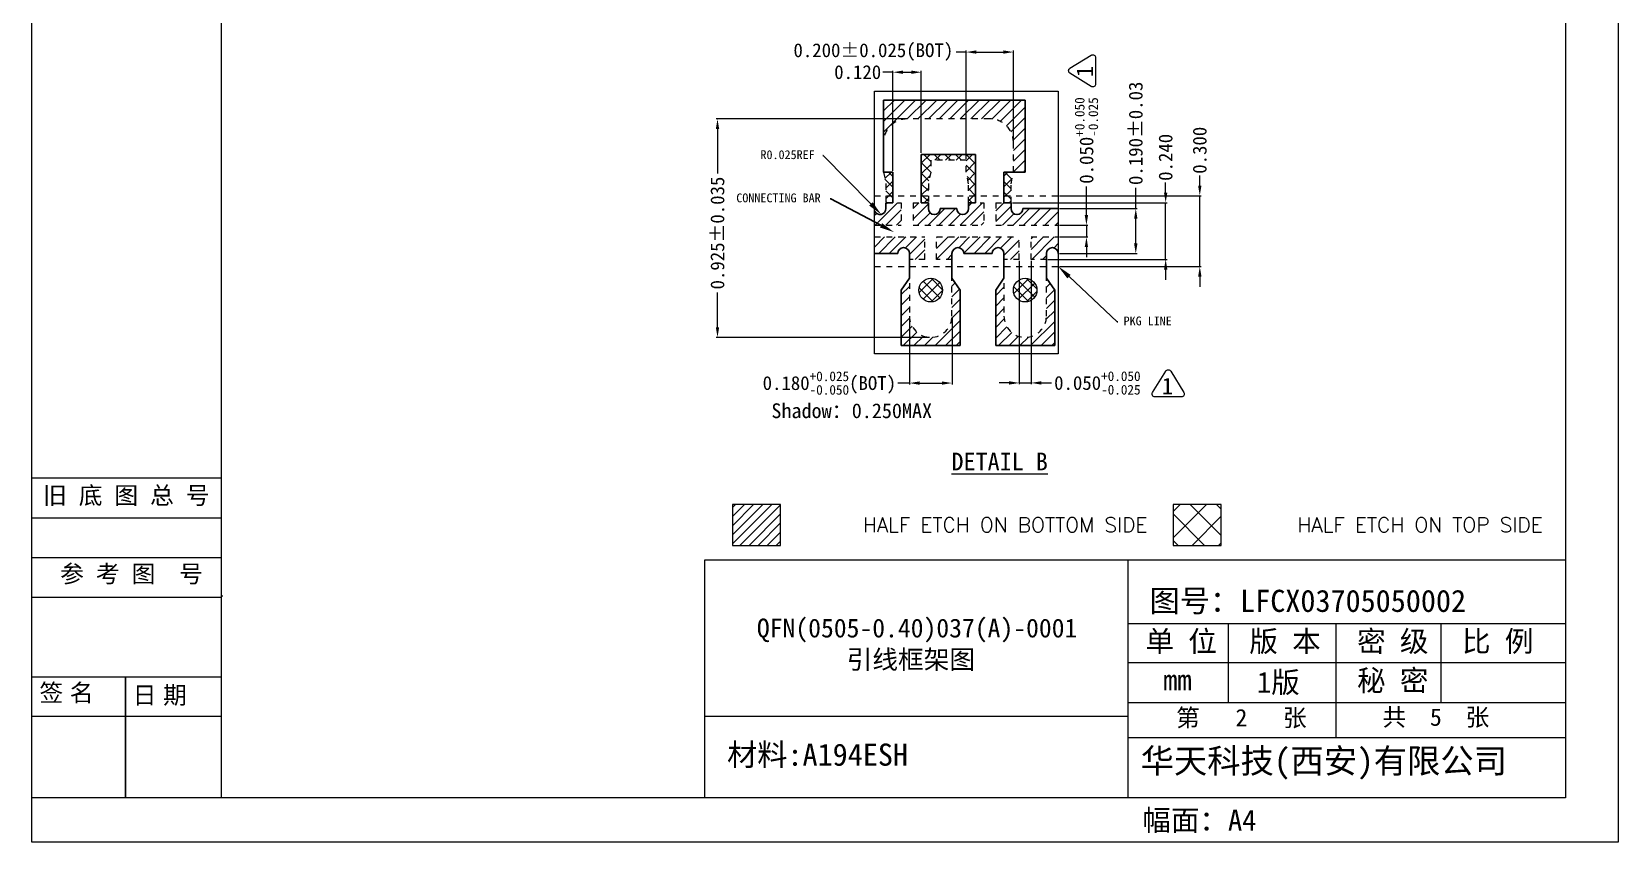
# Model space of a CAD drawing. Header units: millimetres. Extents: x 4026 to 4299, y 1527 to 1783.
# Drawn here: x 4214 to 4240.87, y 1725.81 to 1739.54 of the extents above; entities that cross this region are included whole.
import ezdxf
from ezdxf import colors
from ezdxf.entities.mleader import LeaderData, LeaderLine
from ezdxf.enums import TextEntityAlignment as Align
from ezdxf.math import Vec2, Vec3

# ---------------------------------------------------------------- set-up
doc = ezdxf.new("R2010")
doc.units = ezdxf.units.MM
doc.linetypes.add('DASHED', pattern=[0.75, 0.5, -0.25])
doc.linetypes.add('HIDDEN', pattern=[0.375, 0.25, -0.125])
for name, color, linetype in [('1', 7, 'Continuous'), ('1D', 4, 'Continuous'), ('EACH', 4, 'Continuous'), ('pkg', 2, 'DASHED'), ('图层1实体', 7, 'Continuous'), ('标注', 4, 'Continuous')]:
    doc.layers.add(name, color=color, linetype=linetype)
doc.layers.add('Half-etch', color=6, linetype='Continuous', lineweight=5)
doc.layers.add('标注线', color=3, linetype='Continuous', lineweight=18)
doc.styles.add('SIMPLEX', font='SIMPLEX')
doc.styles.get("Standard").update_dxf_attribs({"font": ''})
doc.styles.add('宋体', font='')
doc.styles.get('Standard').set_extended_font_data('SimSun')
doc.styles.get('宋体').set_extended_font_data('SimSun')
doc.dimstyles.new('0D$0', dxfattribs={"dimscale": 0.078, "dimtxt": 1.15, "dimasz": 1.15, "dimexe": 0.3, "dimexo": 0.3, "dimgap": 0.3, "dimtad": 0, "dimdec": 3, "dimzin": 1, "dimdsep": 46, "dimtxsty": 'SIMPLEX', "dimcen": 0.1, "dimclrd": 256, "dimclre": 256, "dimclrt": 256, "dimadec": 0, "dimazin": 0, "dimtfac": 1, "dimtdec": 3, "dimtofl": 0, "dimtmove": 0, "dimatfit": 3, "dimfxl": 1, "dimlwd": -1, "dimlwe": -1, "dimarcsym": 2})

# ---------------------------------------------------------------- blocks, each defined once
blk = doc.blocks.new('*D91')
at = {"layer": 'Defpoints', "color": 0}
for p in [(4231.388, 1736.766), (4233.785, 1736.766), (4231.388, 1735.566)]:
    blk.add_point(p, dxfattribs=at)
at = {"layer": '标注线', "lineweight": 5}
for p, q in [((4233.785, 1736.938), (4233.785, 1737.109)), ((4231.411, 1736.766), (4233.809, 1736.766)), ((4233.785, 1735.566), (4233.785, 1736.766)), ((4231.411, 1735.566), (4233.809, 1735.566)), ((4233.785, 1735.394), (4233.785, 1735.223))]:
    blk.add_line(p, q, dxfattribs=at)
at = {"layer": '标注线'}
for points in [[(4233.757, 1736.938), (4233.814, 1736.938), (4233.785, 1736.766)], [(4233.814, 1735.394), (4233.757, 1735.394), (4233.785, 1735.566)]]:
    blk.add_solid(points, dxfattribs=at)
at = {"layer": '标注线', "lineweight": 5, "insert": (4233.785, 1737.535), "char_height": 0.234, "attachment_point": 5, "rotation": 90, "style": '宋体'}
blk.add_mtext('0.300', dxfattribs=at)
blk = doc.blocks.new('*D92')
at = {"layer": 'Defpoints', "color": 0}
for p in [(4231.388, 1736.546), (4232.701, 1736.546), (4231.388, 1735.786)]:
    blk.add_point(p, dxfattribs=at)
at = {"layer": '标注线', "lineweight": 5}
for p, q in [((4232.701, 1736.546), (4232.701, 1736.896)), ((4231.411, 1736.546), (4232.724, 1736.546)), ((4232.701, 1735.958), (4232.701, 1736.374)), ((4231.411, 1735.786), (4232.724, 1735.786))]:
    blk.add_line(p, q, dxfattribs=at)
at = {"layer": '标注线'}
for points in [[(4232.73, 1736.374), (4232.672, 1736.374), (4232.701, 1736.546)], [(4232.672, 1735.958), (4232.73, 1735.958), (4232.701, 1735.786)]]:
    blk.add_solid(points, dxfattribs=at)
at = {"layer": '标注线', "lineweight": 5, "insert": (4232.701, 1737.822), "char_height": 0.23401, "attachment_point": 5, "rotation": 90, "style": '宋体'}
blk.add_mtext('0.190%%p0.03', dxfattribs=at)
blk = doc.blocks.new('*D93')
at = {"layer": 'Defpoints', "color": 0}
for p in [(4230.588, 1736.646), (4233.207, 1736.646), (4231.188, 1735.686)]:
    blk.add_point(p, dxfattribs=at)
at = {"layer": '标注线', "lineweight": 5}
for p, q in [((4233.207, 1736.818), (4233.207, 1736.989)), ((4230.611, 1736.646), (4233.231, 1736.646)), ((4233.207, 1735.686), (4233.207, 1736.646)), ((4231.211, 1735.686), (4233.231, 1735.686)), ((4233.207, 1735.514), (4233.207, 1735.343))]:
    blk.add_line(p, q, dxfattribs=at)
at = {"layer": '标注线'}
for points in [[(4233.179, 1736.818), (4233.236, 1736.818), (4233.207, 1736.646)], [(4233.236, 1735.514), (4233.179, 1735.514), (4233.207, 1735.686)]]:
    blk.add_solid(points, dxfattribs=at)
at = {"layer": '标注线', "lineweight": 5, "insert": (4233.207, 1737.415), "char_height": 0.234, "attachment_point": 5, "rotation": 90, "style": '宋体'}
blk.add_mtext('0.240', dxfattribs=at)
blk = doc.blocks.new('*D94')
at = {"layer": 'Defpoints', "color": 0}
for p in [(4225.615, 1738.066), (4228.828, 1738.066), (4229.228, 1734.366)]:
    blk.add_point(p, dxfattribs=at)
at = {"layer": '标注线', "lineweight": 5}
for p, q in [((4228.804, 1738.066), (4225.592, 1738.066)), ((4225.615, 1737.894), (4225.615, 1737.142)), ((4225.615, 1734.538), (4225.615, 1735.124)), ((4229.204, 1734.366), (4225.592, 1734.366))]:
    blk.add_line(p, q, dxfattribs=at)
at = {"layer": '标注线'}
for points in [[(4225.644, 1737.894), (4225.587, 1737.894), (4225.615, 1738.066)], [(4225.587, 1734.538), (4225.644, 1734.538), (4225.615, 1734.366)]]:
    blk.add_solid(points, dxfattribs=at)
at = {"layer": '标注线', "lineweight": 5, "insert": (4225.615, 1736.133), "char_height": 0.23401, "attachment_point": 5, "rotation": 90, "style": '宋体'}
blk.add_mtext('0.925%%p0.035', dxfattribs=at)
blk = doc.blocks.new('*D95')
at = {"layer": 'Defpoints', "color": 0}
for p in [(4230.628, 1739.198), (4230.628, 1737.666), (4229.828, 1737.366)]:
    blk.add_point(p, dxfattribs=at)
at = {"layer": '标注线', "lineweight": 5}
for p, q in [((4229.828, 1739.198), (4229.656, 1739.198)), ((4229.828, 1737.389), (4229.828, 1739.222)), ((4229.999, 1739.198), (4230.456, 1739.198)), ((4230.628, 1737.689), (4230.628, 1739.222))]:
    blk.add_line(p, q, dxfattribs=at)
at = {"layer": '标注线'}
for points in [[(4229.999, 1739.227), (4229.999, 1739.17), (4229.828, 1739.198)], [(4230.456, 1739.17), (4230.456, 1739.227), (4230.628, 1739.198)]]:
    blk.add_solid(points, dxfattribs=at)
at = {"layer": '标注线', "lineweight": 5, "insert": (4228.255, 1739.198), "char_height": 0.23401, "attachment_point": 5, "style": '宋体'}
blk.add_mtext('0.200%%p0.025(BOT)', dxfattribs=at)
blk = doc.blocks.new('*D104')
at = {"layer": 'Defpoints', "color": 0}
for p in [(4228.868, 1734.726), (4229.588, 1734.726), (4229.588, 1733.592)]:
    blk.add_point(p, dxfattribs=at)
at = {"layer": '标注线', "lineweight": 5}
for p, q in [((4228.868, 1734.703), (4228.868, 1733.568)), ((4229.588, 1734.703), (4229.588, 1733.568)), ((4228.868, 1733.592), (4228.671, 1733.592)), ((4229.039, 1733.592), (4229.416, 1733.592))]:
    blk.add_line(p, q, dxfattribs=at)
at = {"layer": '标注线'}
for points in [[(4229.039, 1733.62), (4229.039, 1733.563), (4228.868, 1733.592)], [(4229.416, 1733.563), (4229.416, 1733.62), (4229.588, 1733.592)]]:
    blk.add_solid(points, dxfattribs=at)
at = {"layer": '标注线', "lineweight": 5, "insert": (4227.51, 1733.592), "char_height": 0.23401, "attachment_point": 5, "style": '宋体'}
blk.add_mtext('\\A1;0.180{\\H0.163807;\\S+0.025^ -0.050;}(BOT)', dxfattribs=at)
blk = doc.blocks.new('*D105')
at = {"layer": 'Defpoints', "color": 0}
for p in [(4231.388, 1736.266), (4231.388, 1736.066), (4231.865, 1736.066)]:
    blk.add_point(p, dxfattribs=at)
at = {"layer": '标注线', "lineweight": 5}
for p, q in [((4231.865, 1736.438), (4231.865, 1736.92)), ((4231.411, 1736.266), (4231.888, 1736.266)), ((4231.865, 1736.266), (4231.865, 1736.066)), ((4231.411, 1736.066), (4231.888, 1736.066)), ((4231.865, 1735.894), (4231.865, 1735.723))]:
    blk.add_line(p, q, dxfattribs=at)
at = {"layer": '标注线'}
for points in [[(4231.836, 1736.438), (4231.893, 1736.438), (4231.865, 1736.266)], [(4231.893, 1735.894), (4231.836, 1735.894), (4231.865, 1736.066)]]:
    blk.add_solid(points, dxfattribs=at)
at = {"layer": '标注线', "color": 1, "lineweight": 5, "insert": (4231.865, 1737.7), "char_height": 0.23401, "attachment_point": 5, "rotation": 90, "style": '宋体'}
blk.add_mtext('\\A1;0.050{\\H0.163807;\\S+0.050^ -0.025;}', dxfattribs=at)
blk = doc.blocks.new('*D136')
at = {"layer": 'Defpoints', "color": 0}
for p in [(4229.068, 1738.857), (4229.068, 1737.466), (4228.588, 1737.166)]:
    blk.add_point(p, dxfattribs=at)
at = {"layer": '标注线', "lineweight": 5}
for p, q in [((4228.588, 1738.857), (4228.416, 1738.857)), ((4228.588, 1737.189), (4228.588, 1738.88)), ((4228.759, 1738.857), (4228.896, 1738.857)), ((4229.068, 1737.489), (4229.068, 1738.88))]:
    blk.add_line(p, q, dxfattribs=at)
at = {"layer": '标注线'}
for points in [[(4228.759, 1738.885), (4228.759, 1738.828), (4228.588, 1738.857)], [(4228.896, 1738.828), (4228.896, 1738.885), (4229.068, 1738.857)]]:
    blk.add_solid(points, dxfattribs=at)
at = {"layer": '标注线', "lineweight": 5, "insert": (4227.99, 1738.857), "char_height": 0.234, "attachment_point": 5, "style": '宋体'}
blk.add_mtext('0.120', dxfattribs=at)
blk = doc.blocks.new('*D274')
at = {"layer": 'Defpoints', "color": 0}
for p in [(4230.728, 1735.686), (4230.928, 1735.686), (4230.928, 1733.594)]:
    blk.add_point(p, dxfattribs=at)
at = {"layer": '标注线', "lineweight": 5}
for p, q in [((4230.728, 1735.663), (4230.728, 1733.571)), ((4230.928, 1735.663), (4230.928, 1733.571)), ((4230.556, 1733.594), (4230.384, 1733.594)), ((4230.728, 1733.594), (4230.928, 1733.594)), ((4231.099, 1733.594), (4231.271, 1733.594))]:
    blk.add_line(p, q, dxfattribs=at)
at = {"layer": '标注线'}
for points in [[(4230.556, 1733.566), (4230.556, 1733.623), (4230.728, 1733.594)], [(4231.099, 1733.623), (4231.099, 1733.566), (4230.928, 1733.594)]]:
    blk.add_solid(points, dxfattribs=at)
at = {"layer": '标注线', "color": 1, "lineweight": 5, "insert": (4232.05, 1733.594), "char_height": 0.23401, "attachment_point": 5, "style": '宋体'}
blk.add_mtext('\\A1;0.050{\\H0.163807;\\S+0.050^ -0.025;}', dxfattribs=at)

msp = doc.modelspace()

# ---------------------------------------------------------------- hatches: boundary and pattern name
at = {"layer": 'EACH'}
h = msp.add_hatch(dxfattribs=at)
h.set_pattern_fill('ANSI31', color=256, scale=0.04)
h.paths.add_polyline_path([(4228.4275, 1737.666), (4228.4275, 1738.386), (4230.8275, 1738.386), (4230.8275, 1737.166), (4230.6275, 1737.166), (4230.6275, 1737.666, 0.4142136), (4230.2275, 1738.066), (4228.8275, 1738.066, 0.4142086)])
h.paths.add_polyline_path([(4230.3275, 1735.166), (4230.3275, 1734.226), (4231.3275, 1734.226), (4231.3275, 1735.166), (4231.1875, 1735.166), (4231.1875, 1734.726, -1), (4230.4675, 1734.726), (4230.4675, 1735.166)])
h.paths.add_polyline_path([(4228.7275, 1735.166), (4228.7275, 1734.226), (4229.7275, 1734.226), (4229.7275, 1735.166), (4229.5875, 1735.166), (4229.5875, 1734.726, -1), (4228.8675, 1734.726), (4228.8675, 1735.166)])
h.paths.add_polyline_path([(4229.3275, 1736.066), (4229.3275, 1735.686), (4229.5875, 1735.686), (4229.5875, 1735.786, -1), (4229.7875, 1735.786), (4230.2675, 1735.786, -1), (4230.4675, 1735.786), (4230.4675, 1735.686), (4230.7275, 1735.686), (4230.7275, 1736.066)])
h.paths.add_polyline_path([(4228.9275, 1736.646), (4228.9275, 1736.266), (4230.1275, 1736.266), (4230.1275, 1736.646), (4229.9875, 1736.646), (4229.8675, 1736.646), (4229.8675, 1736.546, -1), (4229.6675, 1736.546), (4229.3875, 1736.546, -1), (4229.1875, 1736.546), (4229.1875, 1736.646), (4229.0675, 1736.646)])
h.paths.add_polyline_path([(4230.3275, 1736.646), (4230.3275, 1736.266), (4231.3877, 1736.266), (4231.3877, 1736.546), (4230.7875, 1736.546, -1), (4230.5875, 1736.546), (4230.5875, 1736.646), (4230.4675, 1736.646)])
h.paths.add_polyline_path([(4228.6675, 1735.786, -1), (4228.8675, 1735.786), (4228.8675, 1735.686), (4229.1275, 1735.686), (4229.1275, 1736.066), (4228.2767, 1736.066), (4228.2767, 1735.786)])
h.paths.add_polyline_path([(4230.9275, 1735.686), (4230.9275, 1736.066), (4231.3877, 1736.066), (4231.3877, 1735.786), (4231.3875, 1735.786, 1), (4231.1875, 1735.786), (4231.1875, 1735.686)])
h.paths.add_polyline_path([(4228.7275, 1736.266), (4228.7275, 1736.646), (4228.5875, 1736.646), (4228.4675, 1736.646), (4228.4675, 1736.546, -0.804735), (4228.2767, 1736.5042), (4228.2767, 1736.266)])
h.paths.add_polyline_path([(4228.7275, 1735.166), (4228.8675, 1735.366), (4228.8675, 1735.166)])
h.paths.add_polyline_path([(4230.3275, 1735.166), (4230.4675, 1735.366), (4230.4675, 1735.166)])
h.paths.add_polyline_path([(4229.5875, 1735.166), (4229.5875, 1735.366), (4229.7275, 1735.166)])
h.paths.add_polyline_path([(4231.1875, 1735.166), (4231.1875, 1735.366), (4231.3275, 1735.166)])
at = {"layer": 'EACH', "lineweight": 5}
h = msp.add_hatch(dxfattribs=at)
h.set_pattern_fill('ANSI31', color=256, scale=0.8712, style=0)
h.set_pattern_definition([(45, (4269.81454, 1789.29133), (-0.07700393, 0.07700393), [])])
h.paths.add_polyline_path([(4226.6842, 1731.5356), (4225.8673, 1731.5356), (4225.8673, 1730.8413), (4226.6842, 1730.8413)])
at = {"layer": 'Half-etch', "lineweight": 0}
h = msp.add_hatch(dxfattribs=at)
h.set_pattern_fill('ANSI37', color=256, scale=0.04)
h.set_pattern_definition([(45, (-7.27246, 0), (-0.0898025612, 0.0898025612), []), (135, (-7.27246, 0), (-0.0898025612, -0.0898025612), [])])
h.paths.add_polyline_path([(4229.1875, 1736.646), (4229.1875, 1736.966), (4229.2275, 1737.166), (4229.2275, 1737.366), (4229.8275, 1737.366), (4229.8275, 1737.166), (4229.8675, 1736.966), (4229.8675, 1736.646), (4229.9875, 1736.646), (4229.9875, 1737.466), (4229.0675, 1737.466), (4229.0675, 1736.646)])
h.paths.add_polyline_path([(4231.0275, 1735.166, 1), (4230.6275, 1735.166, 1)])
h.paths.add_polyline_path([(4229.4275, 1735.166, 1), (4229.0275, 1735.166, 1)])
h.paths.add_polyline_path([(4228.4675, 1736.966), (4228.4675, 1736.646), (4228.5875, 1736.646), (4228.5875, 1737.166), (4228.4275, 1737.166)])
h.paths.add_polyline_path([(4230.5875, 1736.646), (4230.5875, 1736.966), (4230.6275, 1737.166), (4230.4675, 1737.166), (4230.4675, 1736.646), (4230.5875, 1736.646)])
at = {"layer": 'Half-etch', "lineweight": 5}
h = msp.add_hatch(dxfattribs=at)
h.set_pattern_fill('ANSI37', color=6, scale=0.1, style=0)
h.set_pattern_definition([(45, (7.42757, -0.6709), (-0.224506403, 0.224506403), []), (135, (7.42757, -0.6709), (-0.224506403, -0.224506403), [])])
h.paths.add_polyline_path([(4234.1494, 1731.5356), (4233.3325, 1731.5356), (4233.3325, 1730.8413), (4234.1494, 1730.8413)])

# ---------------------------------------------------------------- linework, layer by layer
at = {"color": 0}
for p, q in [((4228.4275, 1737.166, 0.0873), (4228.4275, 1738.386, 0.0873)), ((4228.4275, 1738.386, 0.0873), (4230.8275, 1738.386, 0.0873)), ((4230.8275, 1738.386, 0.0873), (4230.8275, 1737.166, 0.0873)), ((4229.0675, 1737.466, 0.0873), (4229.0675, 1736.646, 0.0873)), ((4229.9875, 1737.466, 0.0873), (4229.0675, 1737.466, 0.0873)), ((4229.9875, 1737.466, 0.0873), (4229.9875, 1736.646, 0.0873)), ((4228.4275, 1737.166, 0.0873), (4228.4275, 1737.166, 0.0873)), ((4228.4275, 1737.166, 0.0873), (4228.5875, 1737.166, 0.0873)), ((4228.5875, 1737.166, 0.0873), (4228.5875, 1736.646, 0.0873)), ((4230.8275, 1737.166, 0.0873), (4230.4675, 1737.166, 0.0873)), ((4230.4675, 1737.166, 0.0873), (4230.4675, 1736.646, 0.0873)), ((4228.8675, 1735.786, 0.0873), (4228.8675, 1735.366, 0.0873)), ((4229.5875, 1735.366, 0.0873), (4229.5875, 1735.786, 0.0873)), ((4230.4675, 1735.786, 0.0873), (4230.4675, 1735.366, 0.0873)), ((4231.1875, 1735.366, 0.0873), (4231.1875, 1735.786, 0.0873)), ((4228.8675, 1735.366, 0.0873), (4228.7275, 1735.166, 0.0873)), ((4228.7275, 1735.166, 0.0873), (4228.7275, 1734.226, 0.0873)), ((4229.7275, 1735.166, 0.0873), (4229.5875, 1735.366, 0.0873)), ((4229.7275, 1734.226, 0.0873), (4229.7275, 1735.166, 0.0873)), ((4230.4675, 1735.366, 0.0873), (4230.3275, 1735.166, 0.0873)), ((4230.3275, 1735.166, 0.0873), (4230.3275, 1734.226, 0.0873)), ((4231.3275, 1735.166, 0.0873), (4231.1875, 1735.366, 0.0873)), ((4231.3275, 1734.226, 0.0873), (4231.3275, 1735.166, 0.0873)), ((4228.7275, 1734.226, 0.0873), (4229.7275, 1734.226, 0.0873)), ((4230.3275, 1734.226, 0.0873), (4231.3275, 1734.226, 0.0873))]:
    msp.add_line(p, q, dxfattribs=at)
for p, q in [((4228.4675, 1736.646, 0.0873), (4228.5875, 1736.646, 0.0873)), ((4228.4675, 1736.646, 0.0873), (4228.4675, 1736.546, 0.0873)), ((4229.1875, 1736.646, 0.0873), (4229.0675, 1736.646, 0.0873)), ((4229.1875, 1736.646, 0.0873), (4229.1875, 1736.546, 0.0873)), ((4229.8675, 1736.646, 0.0873), (4229.9875, 1736.646, 0.0873)), ((4229.8675, 1736.646, 0.0873), (4229.8675, 1736.546, 0.0873)), ((4230.5875, 1736.646, 0.0873), (4230.4675, 1736.646, 0.0873)), ((4230.5875, 1736.646, 0.0873), (4230.5875, 1736.546, 0.0873))]:
    msp.add_line(p, q)
at = {"color": 0, "elevation": 0.0873}
for points in [[(4229.3875, 1736.546), (4229.6675, 1736.546)], [(4230.7875, 1736.546), (4231.3877, 1736.546)], [(4228.6675, 1735.786), (4228.2767, 1735.786)], [(4230.2675, 1735.786), (4229.7875, 1735.786)], [(4231.3877, 1735.786), (4231.3875, 1735.786)]]:
    msp.add_lwpolyline(points, dxfattribs=at)
for centre, start, end in [((4228.3675, 1736.546, 0.0873), 204.70059, 360), ((4229.2875, 1736.546, 0.0873), 180, 360), ((4229.7675, 1736.546, 0.0873), 180, 0), ((4230.6875, 1736.546, 0.0873), 180, 360), ((4228.7675, 1735.786, 0.0873), 0, 180), ((4229.6875, 1735.786, 0.0873), 0, 180), ((4230.3675, 1735.786, 0.0873), 0, 180), ((4231.2875, 1735.786, 0.0873), 0, 180)]:
    msp.add_arc(centre, 0.1, start, end)
at = {"layer": '1', "color": 7, "lineweight": 5}
for p, q in [((4225.8673, 1731.5356, 0.0683), (4225.8673, 1730.8413, 0.0683)), ((4226.6842, 1731.5356, 0.0683), (4225.8673, 1731.5356, 0.0683)), ((4226.6842, 1730.8413, 0.0683), (4226.6842, 1731.5356, 0.0683)), ((4233.3325, 1731.5356, 0.0683), (4233.3325, 1730.8413, 0.0683)), ((4234.1494, 1731.5356, 0.0683), (4233.3325, 1731.5356, 0.0683)), ((4234.1494, 1730.8413, 0.0683), (4234.1494, 1731.5356, 0.0683)), ((4225.8673, 1730.8413, 0.0683), (4226.6842, 1730.8413, 0.0683)), ((4233.3325, 1730.8413, 0.0683), (4234.1494, 1730.8413, 0.0683))]:
    msp.add_line(p, q, dxfattribs=at)
at = {"layer": '1D', "linetype": 'HIDDEN', "lineweight": 5, "ltscale": 0.15}
for p, q in [((4228.7275, 1736.646, 0.0873), (4228.7275, 1736.266, 0.0873)), ((4228.9275, 1736.646, 0.0873), (4228.9275, 1736.266, 0.0873)), ((4230.1275, 1736.646, 0.0873), (4230.1275, 1736.266, 0.0873)), ((4230.3275, 1736.646, 0.0873), (4230.3275, 1736.266, 0.0873)), ((4228.2767, 1736.266, 0.0873), (4228.7275, 1736.266, 0.0873)), ((4228.9275, 1736.266, 0.0873), (4230.1275, 1736.266, 0.0873)), ((4230.3275, 1736.266, 0.0873), (4231.3877, 1736.266, 0.0873)), ((4228.2767, 1736.066, 0.0873), (4229.1275, 1736.066, 0.0873)), ((4229.1275, 1735.686, 0.0873), (4229.1275, 1736.066, 0.0873)), ((4229.3275, 1736.066, 0.0873), (4230.7275, 1736.066, 0.0873)), ((4229.3275, 1735.686, 0.0873), (4229.3275, 1736.066, 0.0873)), ((4230.7275, 1735.686, 0.0873), (4230.7275, 1736.066, 0.0873)), ((4230.9275, 1736.066, 0.0873), (4231.3877, 1736.066, 0.0873)), ((4230.9275, 1735.686, 0.0873), (4230.9275, 1736.066, 0.0873))]:
    msp.add_line(p, q, dxfattribs=at)
at = {"layer": '1D', "linetype": 'HIDDEN', "lineweight": 5, "ltscale": 0.15, "elevation": 0.0873}
for points in [[(4230.5875, 1736.646), (4230.5875, 1736.966), (4230.6275, 1737.166), (4230.6275, 1737.666, 0.4142136), (4230.2275, 1738.066), (4228.8275, 1738.066, 0.4142136), (4228.4275, 1737.666), (4228.4275, 1737.166), (4228.4675, 1736.966), (4228.4675, 1736.646)], [(4228.8675, 1735.686), (4228.8675, 1734.726, 1), (4229.5875, 1734.726), (4229.5875, 1735.686)], [(4230.4675, 1735.686), (4230.4675, 1734.726, 1), (4231.1875, 1734.726), (4231.1875, 1735.686)]]:
    msp.add_lwpolyline(points, format="xyb", dxfattribs=at)
for points in [[(4229.8675, 1736.646), (4229.8675, 1736.966), (4229.8275, 1737.166), (4229.8275, 1737.366), (4229.2275, 1737.366), (4229.2275, 1737.166), (4229.1875, 1736.966), (4229.1875, 1736.646)], [(4228.4675, 1736.646), (4228.7275, 1736.646)], [(4228.9275, 1736.646), (4229.1875, 1736.646)], [(4229.8675, 1736.646), (4230.1275, 1736.646)], [(4230.3275, 1736.646), (4230.5875, 1736.646)], [(4229.1275, 1735.686), (4228.8675, 1735.686)], [(4229.5875, 1735.686), (4229.3275, 1735.686)], [(4230.7275, 1735.686), (4230.4675, 1735.686)], [(4231.1875, 1735.686), (4230.9275, 1735.686)]]:
    msp.add_lwpolyline(points, dxfattribs=at)
at = {"layer": 'Half-etch', "lineweight": 0}
for centre in [(4229.2275, 1735.166, 0.0873), (4230.8275, 1735.166, 0.0873)]:
    msp.add_circle(centre, 0.2, dxfattribs=at)
at = {"layer": 'pkg', "color": 2, "lineweight": 5, "ltscale": 0.1, "elevation": 0.0873}
for points in [[(4228.2767, 1736.766), (4231.3877, 1736.766)], [(4228.2767, 1735.566), (4231.3877, 1735.566)]]:
    msp.add_lwpolyline(points, dxfattribs=at)
at = {"layer": '图层1实体', "lineweight": 5}
for p, q in [((4217.2098, 1731.979, 0.1033), (4213.9978, 1731.979, 0.1033)), ((4217.2098, 1731.3064, 0.1033), (4213.9978, 1731.3064, 0.1033)), ((4217.2098, 1730.6338, 0.1033), (4213.9978, 1730.6338, 0.1033)), ((4225.4014, 1726.5663, 0.1033), (4225.4014, 1730.5999, 0.1033)), ((4225.4014, 1730.5999, 0.1033), (4239.9797, 1730.5999, 0.1033)), ((4232.5686, 1730.5999, 0.1033), (4232.5686, 1726.5663, 0.1033)), ((4217.2098, 1729.9612, 0.1033), (4213.9978, 1729.9612, 0.1033)), ((4217.2264, 1729.9964, 0.1033), (4217.2264, 1729.9764, 0.1033)), ((4232.5686, 1729.5205, 0.1033), (4239.9797, 1729.5205, 0.1033)), ((4234.2642, 1729.5069, 0.1033), (4234.2642, 1728.1801, 0.1033)), ((4236.0893, 1729.5069, 0.1033), (4236.0893, 1727.5899, 0.1033)), ((4237.8671, 1729.5069, 0.1033), (4237.8671, 1728.1801, 0.1033)), ((4232.5686, 1728.861, 0.1033), (4239.9797, 1728.861, 0.1033)), ((4213.9978, 1728.6173, 0.1033), (4217.2098, 1728.616, 0.1033)), ((4215.5864, 1728.6173, 0.1033), (4215.5864, 1726.5802, 0.1033)), ((4215.5864, 1726.5802, 0.1033), (4215.5864, 1728.5974, 0.1033)), ((4232.5686, 1728.1801, 0.1033), (4239.9797, 1728.1801, 0.1033)), ((4217.2098, 1727.9421, 0.1033), (4213.9978, 1727.9421, 0.1033)), ((4232.5686, 1727.9421, 0.1033), (4225.4014, 1727.9421, 0.1033)), ((4232.5686, 1727.5899, 0.1033), (4239.9797, 1727.5899, 0.1033)), ((4217.2077, 1726.5641, 0.1033), (4214.007, 1726.5641, 0.1033))]:
    msp.add_line(p, q, dxfattribs=at)
at = {"layer": '图层1实体', "lineweight": 5, "elevation": 0.1033}
for points in [[(4213.9978, 1763.1361), (4240.8745, 1763.1361), (4240.8745, 1725.8142), (4213.9978, 1725.8142)], [(4217.2098, 1762.3794), (4239.9797, 1762.3794), (4239.9797, 1726.5663), (4217.2098, 1726.5663)]]:
    msp.add_lwpolyline(points, close=True, dxfattribs=at)
at = {"layer": '标注', "color": 6, "lineweight": 5, "ltscale": 2}
msp.add_lwpolyline([(4231.5864, 1738.924), (4231.9464, 1739.1464, -0.5872916), (4232.0212, 1739.1047), (4232.0212, 1738.656, -0.5899404), (4231.9461, 1738.6145), (4231.5861, 1738.8408, -0.5551437)], format="xyb", close=True, dxfattribs=at)
at = {"layer": '标注', "color": 6, "lineweight": 5, "ltscale": 2, "elevation": -0.0002}
msp.add_lwpolyline([(4233.2931, 1733.7928), (4233.5154, 1733.4328, -0.5872916), (4233.4737, 1733.358), (4233.0251, 1733.358, -0.5899404), (4232.9836, 1733.4331), (4233.2099, 1733.7932, -0.5551437)], format="xyb", close=True, dxfattribs=at)
at = {"layer": '标注线', "lineweight": 5, "elevation": -0.0291}
msp.add_lwpolyline([(4231.3877, 1734.0854), (4228.2767, 1734.0854), (4228.2767, 1738.5386), (4231.3877, 1738.5386)], close=True, dxfattribs=at)

# ---------------------------------------------------------------- texts
at = {"layer": '图层1实体', "lineweight": 5, "style": '宋体'}
for s, height, p in [('图号：LFCX03705050002', 0.375, (4232.9349, 1729.7157, 0.1166)), ('单 位', 0.35469, (4232.8657, 1729.041, 0.1033)), ('版 本', 0.35469, (4234.6248, 1729.041, 0.1033)), ('密 级', 0.35469, (4236.45, 1729.041, 0.1033)), ('比 例', 0.35469, (4238.2277, 1729.041, 0.1033)), ('1版', 0.35469, (4234.7538, 1728.346, 0.1033)), ('秘 密', 0.35469, (4236.45, 1728.3777, 0.1033)), ('mm', 0.35469, (4233.1644, 1728.3859, 0.1033)), ('幅面：A4', 0.35469, (4232.8115, 1726.0112, 0.1033))]:
    msp.add_text(s, height=height, dxfattribs=at).set_placement(p)
at = {"layer": '图层1实体', "lineweight": 5, "attachment_point": 1, "style": '宋体'}
for s, insert, char_height in [('{\\fSimSun|b0|i0|c134|p2;旧 底 图 总 号}', (4214.1896, 1731.8372, 0.1033), 0.295571), ('{\\fSimSun|b0|i0|c134|p2;参 考 图  号}', (4214.4802, 1730.5091, 0.1033), 0.295571), ('{\\fￋￎￌﾣﾤ|b0|i0|c134|p2; 签 名}', (4214.0183, 1728.4939, 0.1033), 0.295571), ('{\\fￋￎￌﾣﾤ|b0|i0|c134|p2; 日 期}', (4215.5983, 1728.454, 0.1033), 0.295571), ('{\\fSimSun|b0|i0|c134|p2;第   2   张}', (4233.3832, 1728.0719, 0.1033), 0.295571), ('{\\fSimSun|b0|i0|c134|p2;共  5  张}', (4236.8788, 1728.0819, 0.1033), 0.295571), ('材料:A194ESH', (4225.7767, 1727.4858, 0.1166), 0.37515), ('{\\fSimSun|b0|i0|c134|p2;华天科技(西安)有限公司}', (4232.7823, 1727.3998, 0.1033), 0.4138)]:
    msp.add_mtext(s, dxfattribs=dict(at, insert=insert, char_height=char_height))
at = {"layer": '图层1实体', "lineweight": 5, "insert": (4226.2824, 1729.6023, 0.1166), "char_height": 0.3192, "width": 10.900863, "attachment_point": 1, "style": '宋体'}
msp.add_mtext('\\pxt33;QFN(0505-0.40)037(A)-0001\\P\\pt0;       引线框架图', dxfattribs=at)
at = {"layer": '标注', "color": 4, "linetype": 'ByBlock', "lineweight": 5, "insert": (4231.8367, 1738.8693, -0.0005), "char_height": 0.28, "width": 0.38731, "attachment_point": 5, "rotation": 90, "style": '宋体'}
msp.add_mtext('1', dxfattribs=at)
at = {"layer": '标注', "color": 4, "linetype": 'ByBlock', "lineweight": 5, "insert": (4233.2383, 1733.5425, -0.0008), "char_height": 0.28, "width": 0.38731, "attachment_point": 5, "style": '宋体'}
msp.add_mtext('1', dxfattribs=at)
at = {"layer": '标注线', "lineweight": 5}
for s, style, p in [('Shadow：0.250MAX', '宋体', (4229.2502, 1733.1231, -0.0451)), ('HALF ETCH ON BOTTOM SIDE', 'SIMPLEX', (4232.8984, 1731.1919)), ('HALF ETCH ON TOP SIDE', 'SIMPLEX', (4239.5952, 1731.1919))]:
    msp.add_text(s, height=0.25, dxfattribs=dict(at, style=style)).set_placement(p, align=Align.MIDDLE_RIGHT)
at = {"layer": '标注线', "lineweight": 5, "insert": (4230.3946, 1732.2631, -0.0275), "char_height": 0.3, "attachment_point": 5, "style": '宋体'}
msp.add_mtext('{\\LDETAIL B}', dxfattribs=at)

# ---------------------------------------------------------------- dimensions: what is measured, and where the dimension line sits
at = {"layer": '标注线', "lineweight": 5}
for base, p1, p2, override, picture, middle in [((4230.6275, 1739.1982, 0.0582), (4229.8275, 1737.366, 0.0873), (4230.6275, 1737.666, 0.0873), {"dimscale": 0.078003, "dimtxt": 3, "dimasz": 2.2, "dimlfac": 0.25, "dimtxsty": '宋体', "dimtol": 1, "dimtp": 0.025, "dimtm": 0.025, "dimtofl": 1, "dimlwd": 5, "dimlwe": 5}, '*D95', (4228.2546, 1739.1982, 0.0582)), ((4229.5875, 1733.5917, 0.0873), (4228.8675, 1734.726, 0.0873), (4229.5875, 1734.726, 0.0873), {"dimscale": 0.078003, "dimtxt": 3, "dimasz": 2.2, "dimgap": 0.3, "dimlfac": 0.25, "dimtxsty": '宋体', "dimtol": 1, "dimlim": 0, "dimtp": 0.025, "dimtm": 0.05, "dimtfac": 0.7, "dimtofl": 1, "dimtolj": 1, "dimtzin": 0, "dimlwd": 5, "dimlwe": 5}, '*D104', (4227.5095, 1733.5917, 0.0873))]:
    dim = msp.add_linear_dim(base=base, p1=p1, p2=p2, angle=180, text='<>(BOT)', dimstyle='0D$0', override=override, dxfattribs=at)
    dim.commit()
    dim.dimension.update_dxf_attribs({"geometry": picture, "text_midpoint": middle, "dimtype": 160})
dim = msp.add_linear_dim(base=(4229.0675, 1738.8565, 0.0873), p1=(4228.5875, 1737.166, 0.0873), p2=(4229.0675, 1737.466, 0.0873), dimstyle='0D$0', override={"dimscale": 0.078003, "dimtxt": 3, "dimasz": 2.2, "dimlfac": 0.25, "dimtxsty": '宋体', "dimtofl": 1, "dimlwd": 5, "dimlwe": 5}, dxfattribs=at)
dim.commit()
dim.dimension.update_dxf_attribs({"geometry": '*D136', "text_midpoint": (4227.9905, 1738.8565, 0.0873), "dimtype": 160})
at = {"layer": '标注线', "color": 1, "lineweight": 5}
dim = msp.add_linear_dim(base=(4231.8648, 1736.066, 0.0582), p1=(4231.3877, 1736.266, 0.0873), p2=(4231.3877, 1736.066, 0.0873), angle=90, dimstyle='0D$0', override={"dimscale": 0.078003, "dimtxt": 3, "dimasz": 2.2, "dimlfac": 0.25, "dimtxsty": '宋体', "dimclrt": 1, "dimtol": 1, "dimtp": 0.05, "dimtm": 0.025, "dimtfac": 0.7, "dimtofl": 1, "dimtolj": 1, "dimtzin": 0, "dimlwd": 5, "dimlwe": 5}, dxfattribs=at)
dim.commit()
dim.dimension.update_dxf_attribs({"geometry": '*D105', "text_midpoint": (4231.8648, 1737.6996, 0.0582), "dimtype": 160})
at = {"layer": '标注线', "lineweight": 5}
for base, p1, p2, override, picture, middle in [((4232.701, 1736.546, 0.0873), (4231.3877, 1735.786, 0.0873), (4231.3877, 1736.546, 0.0873), {"dimscale": 0.078003, "dimtxt": 3, "dimasz": 2.2, "dimlfac": 0.25, "dimtxsty": '宋体', "dimtol": 1, "dimtp": 0.03, "dimtm": 0.03, "dimtofl": 1, "dimlwd": 5, "dimlwe": 5}, '*D92', (4232.701, 1737.8219, 0.0873)), ((4225.6153, 1738.066, 0.0873), (4229.2275, 1734.366, 0.0873), (4228.8275, 1738.066, 0.0873), {"dimscale": 0.078003, "dimtxt": 3, "dimasz": 2.2, "dimlfac": 0.25, "dimtxsty": '宋体', "dimtol": 1, "dimtp": 0.035, "dimtm": 0.035, "dimtofl": 1, "dimlwd": 5, "dimlwe": 5}, '*D94', (4225.6153, 1736.1328, 0.0873)), ((4233.7853, 1736.766, 0.0873), (4231.3877, 1735.566, 0.0873), (4231.3877, 1736.766, 0.0873), {"dimscale": 0.078003, "dimtxt": 3, "dimasz": 2.2, "dimlfac": 0.25, "dimtxsty": '宋体', "dimtofl": 1, "dimlwd": 5, "dimlwe": 5}, '*D91', (4233.7853, 1737.5346, 0.0873)), ((4233.2073, 1736.646, 0.0873), (4231.1875, 1735.686, 0.0873), (4230.5875, 1736.646, 0.0873), {"dimscale": 0.078003, "dimtxt": 3, "dimasz": 2.2, "dimlfac": 0.25, "dimtxsty": '宋体', "dimtofl": 1, "dimlwd": 5, "dimlwe": 5}, '*D93', (4233.2073, 1737.4146, 0.0873))]:
    dim = msp.add_linear_dim(base=base, p1=p1, p2=p2, angle=90, dimstyle='0D$0', override=override, dxfattribs=at)
    dim.commit()
    dim.dimension.update_dxf_attribs({"geometry": picture, "text_midpoint": middle, "dimtype": 160})
at = {"layer": '标注线', "color": 1, "lineweight": 5}
dim = msp.add_linear_dim(base=(4230.9275, 1733.5944), p1=(4230.7275, 1735.686, 0.0873), p2=(4230.9275, 1735.686, 0.0873), dimstyle='0D$0', override={"dimscale": 0.078003, "dimtxt": 3, "dimasz": 2.2, "dimgap": 0.3, "dimlfac": 0.25, "dimtxsty": '宋体', "dimclrt": 1, "dimtol": 1, "dimlim": 0, "dimtp": 0.05, "dimtm": 0.025, "dimtfac": 0.7, "dimtofl": 1, "dimtolj": 1, "dimtzin": 0, "dimlwd": 5, "dimlwe": 5}, dxfattribs=at)
dim.commit()
dim.dimension.update_dxf_attribs({"geometry": '*D274', "text_midpoint": (4232.0501, 1733.5944)})

# ---------------------------------------------------------------- leaders
at = {"layer": '标注线', "lineweight": 5}
ml = msp.add_multileader_mtext('Standard', dxfattribs=at)
ml.set_content('R0.025REF', color=256)
ml.set_leader_properties()
ml.build(insert=Vec2(0, 0))
ml.multileader.update_dxf_attribs({"dogleg_length": 0.01, "arrow_head_size": 0.25})
ctx = ml.context
ctx.base_point, ctx.char_height, ctx.arrow_head_size, ctx.landing_gap_size, ctx.plane_origin = Vec3(4226.2432, 1737.4456, 0.0582), 0.15, 0.25, 0.1, Vec3(4228.2842, 1736.44, 0.0582)
notes = []
notes.append((ctx, [(0, (1, 1, 0), (4227.4077, 1737.4456, 0.0582), (-1, 0), 0.01, [(0, [(4228.3889, 1736.4483, 0.0873)], 256, [])])]))
ctx.mtext.insert = Vec3(4226.3432, 1737.5357, 0.0582)
ml = msp.add_multileader_mtext('Standard', dxfattribs=at)
ml.set_content('CONNECTING BAR', color=256)
ml.set_leader_properties()
ml.build(insert=Vec2(0, 0))
ml.multileader.update_dxf_attribs({"dogleg_length": 0.01, "arrow_head_size": 0.25})
ctx = ml.context
ctx.base_point, ctx.char_height, ctx.arrow_head_size, ctx.landing_gap_size, ctx.plane_origin = Vec3(4225.8339, 1736.7131, 0.0582), 0.15, 0.25, 0.1, Vec3(4228.2842, 1736.1474, 0.0582)
notes.append((ctx, [(0, (1, 1, 0), (4227.5347, 1736.7131, 0.0582), (-1, 0), 0.01, [(0, [(4228.6056, 1736.1474, 0.0582)], 256, [])])]))
ctx.mtext.insert = Vec3(4225.9339, 1736.8032, 0.0582)
ml = msp.add_multileader_mtext('Standard', dxfattribs=at)
ml.set_content('PKG LINE', color=256)
ml.set_leader_properties()
ml.build(insert=Vec2(0, 0))
ml.multileader.update_dxf_attribs({"dogleg_length": 0.01, "arrow_head_size": 0.25})
ctx = ml.context
ctx.base_point, ctx.char_height, ctx.arrow_head_size, ctx.landing_gap_size, ctx.plane_origin = Vec3(4232.3945, 1734.6288, 0.0582), 0.15, 0.25, 0.1, Vec3(4231.3877, 1735.566, 0.0873)
notes.append((ctx, [(0, (1, 1, 0), (4232.3845, 1734.6288, 0.0582), (1, 0), 0.01, [(0, [(4231.3877, 1735.566, 0.0873)], 256, [])])]))
ctx.mtext.insert = Vec3(4232.4945, 1734.7189, 0.0582)
for ctx, leaders in notes:
    for number, flags, end, landing, length, lines in leaders:
        leader = LeaderData()
        leader.index, (leader.has_last_leader_line, leader.has_dogleg_vector, leader.attachment_direction) = number, flags
        leader.last_leader_point, leader.dogleg_vector, leader.dogleg_length = Vec3(end), Vec3(landing), length
        for number, points, colour, breaks in lines:
            line = LeaderLine()
            line.index, line.vertices, line.color, line.breaks = number, Vec3.list(points), colors.encode_raw_color(colour), breaks
            leader.lines.append(line)
        ctx.leaders.append(leader)

doc.saveas('drawing.dxf')
